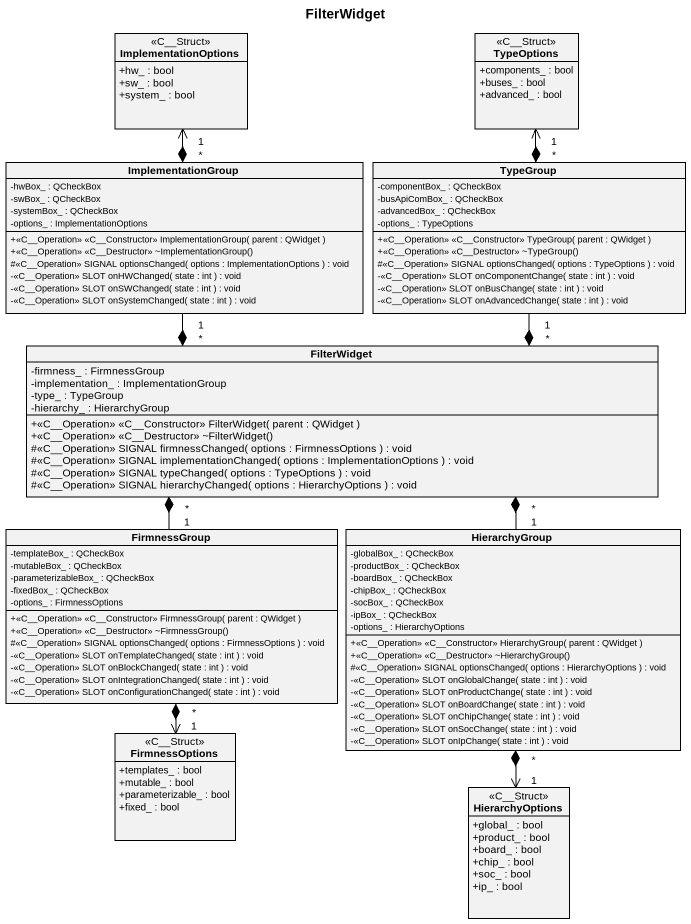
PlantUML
@startuml
title FilterWidget
hide circle
hide empty members
skinparam classAttributeIconSize 0
class ImplementationOptions <<C__Struct>> {
  +hw_ : bool
  +sw_ : bool
  +system_ : bool
}
class TypeOptions <<C__Struct>> {
  +components_ : bool
  +buses_ : bool
  +advanced_ : bool
}
class ImplementationGroup {
  -hwBox_ : QCheckBox
  -swBox_ : QCheckBox
  -systemBox_ : QCheckBox
  -options_ : ImplementationOptions
  +<<C~__Operation>> <<C~__Constructor>> ImplementationGroup( parent : QWidget )
  +<<C~__Operation>> <<C~__Destructor>> ~ImplementationGroup()
  #<<C__Operation>> SIGNAL optionsChanged( options : ImplementationOptions ) : void
  -<<C__Operation>> SLOT onHWChanged( state : int ) : void
  -<<C__Operation>> SLOT onSWChanged( state : int ) : void
  -<<C__Operation>> SLOT onSystemChanged( state : int ) : void
}
class TypeGroup {
  -componentBox_ : QCheckBox
  -busApiComBox_ : QCheckBox
  -advancedBox_ : QCheckBox
  -options_ : TypeOptions
  +<<C~__Operation>> <<C~__Constructor>> TypeGroup( parent : QWidget )
  +<<C~__Operation>> <<C~__Destructor>> ~TypeGroup()
  #<<C__Operation>> SIGNAL optionsChanged( options : TypeOptions ) : void
  -<<C__Operation>> SLOT onComponentChange( state : int ) : void
  -<<C__Operation>> SLOT onBusChange( state : int ) : void
  -<<C__Operation>> SLOT onAdvancedChange( state : int ) : void
}
class FilterWidget {
  -firmness_ : FirmnessGroup
  -implementation_ : ImplementationGroup
  -type_ : TypeGroup
  -hierarchy_ : HierarchyGroup
  +<<C~__Operation>> <<C~__Constructor>> FilterWidget( parent : QWidget )
  +<<C~__Operation>> <<C~__Destructor>> ~FilterWidget()
  #<<C__Operation>> SIGNAL firmnessChanged( options : FirmnessOptions ) : void
  #<<C__Operation>> SIGNAL implementationChanged( options : ImplementationOptions ) : void
  #<<C__Operation>> SIGNAL typeChanged( options : TypeOptions ) : void
  #<<C__Operation>> SIGNAL hierarchyChanged( options : HierarchyOptions ) : void
}
class FirmnessGroup {
  -templateBox_ : QCheckBox
  -mutableBox_ : QCheckBox
  -parameterizableBox_ : QCheckBox
  -fixedBox_ : QCheckBox
  -options_ : FirmnessOptions
  +<<C~__Operation>> <<C~__Constructor>> FirmnessGroup( parent : QWidget )
  +<<C~__Operation>> <<C~__Destructor>> ~FirmnessGroup()
  #<<C__Operation>> SIGNAL optionsChanged( options : FirmnessOptions ) : void
  -<<C__Operation>> SLOT onTemplateChanged( state : int ) : void
  -<<C__Operation>> SLOT onBlockChanged( state : int ) : void
  -<<C__Operation>> SLOT onIntegrationChanged( state : int ) : void
  -<<C__Operation>> SLOT onConfigurationChanged( state : int ) : void
}
class HierarchyGroup {
  -globalBox_ : QCheckBox
  -productBox_ : QCheckBox
  -boardBox_ : QCheckBox
  -chipBox_ : QCheckBox
  -socBox_ : QCheckBox
  -ipBox_ : QCheckBox
  -options_ : HierarchyOptions
  +<<C~__Operation>> <<C~__Constructor>> HierarchyGroup( parent : QWidget )
  +<<C~__Operation>> <<C~__Destructor>> ~HierarchyGroup()
  #<<C__Operation>> SIGNAL optionsChanged( options : HierarchyOptions ) : void
  -<<C__Operation>> SLOT onGlobalChange( state : int ) : void
  -<<C__Operation>> SLOT onProductChange( state : int ) : void
  -<<C__Operation>> SLOT onBoardChange( state : int ) : void
  -<<C__Operation>> SLOT onChipChange( state : int ) : void
  -<<C__Operation>> SLOT onSocChange( state : int ) : void
  -<<C__Operation>> SLOT onIpChange( state : int ) : void
}
class FirmnessOptions <<C__Struct>> {
  +templates_ : bool
  +mutable_ : bool
  +parameterizable_ : bool
  +fixed_ : bool
}
class HierarchyOptions <<C__Struct>> {
  +global_ : bool
  +product_ : bool
  +board_ : bool
  +chip_ : bool
  +soc_ : bool
  +ip_ : bool
}
ImplementationGroup "*" *-up-> "1" ImplementationOptions
TypeGroup "*" *-up-> "1" TypeOptions
FilterWidget "*" *-up- "1" ImplementationGroup
FilterWidget "*" *-up- "1" TypeGroup
FilterWidget "*" *-- "1" FirmnessGroup
FilterWidget "*" *-- "1" HierarchyGroup
FirmnessGroup "*" *--> "1" FirmnessOptions
HierarchyGroup "*" *--> "1" HierarchyOptions
@enduml
